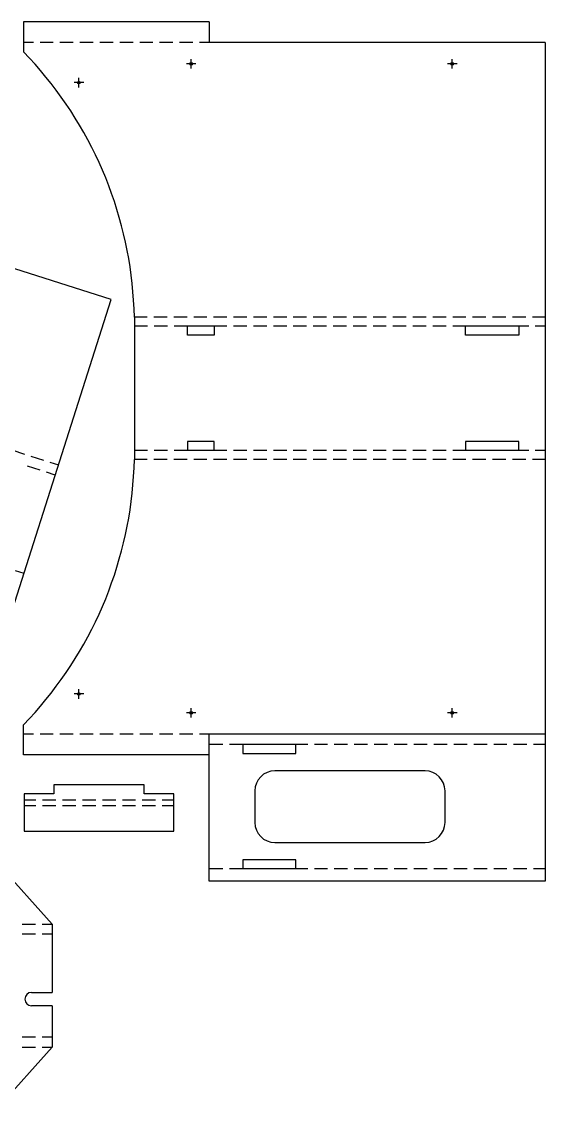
# Model space of a CAD drawing. Header units: millimetres. Extents: x -488 to 486, y -339 to 342.
# Drawn here: x 236 to 486, y -191 to 328 of the extents above; entities that cross this region are included whole.
import ezdxf

# ---------------------------------------------------------------- set-up
doc = ezdxf.new("R2010")
doc.units = ezdxf.units.MM
doc.header["$MEASUREMENT"] = 0
doc.layers.add('Layer 1', color=7, linetype='Continuous')

msp = doc.modelspace()

# ---------------------------------------------------------------- linework, layer by layer
at = {"layer": 'Layer 1', "lineweight": 30}
for points in [[(325.4009, 328.0697), (325.4009, 328.0697), (236.6914, 328.0697), (236.6914, 328.0697)], [(236.6914, 328.0697), (236.6914, 328.0697), (236.6914, 313.6128), (236.6914, 313.6128)], [(325.4009, 328.0697), (325.4009, 328.0697), (325.4009, 318.079), (325.4009, 318.079)], [(486.0559, 318.079), (486.0559, 318.079), (325.4009, 318.079), (325.4009, 318.079)], [(486.0559, 318.079), (486.0559, 318.079), (486.0559, -82.6272), (486.0559, -82.6272)], [(289.6081, 186.9092), (289.6081, 186.9092), (289.6081, 118.816), (289.6081, 118.816)], [(327.7081, 182.6123), (327.7081, 182.6123), (315.0081, 182.6123), (315.0081, 182.6123)], [(327.7081, 182.6123), (327.7081, 182.6123), (327.7081, 178.252), (327.7081, 178.252)], [(473.3559, 182.6123), (473.3559, 182.6123), (447.9348, 182.6123), (447.9348, 182.6123)], [(447.9348, 178.252), (447.9348, 178.252), (447.9348, 182.6123), (447.9348, 182.6123)], [(327.7081, 123.1128), (327.7081, 123.1128), (327.7081, 127.452), (327.7081, 127.452)], [(473.3559, 127.452), (473.3559, 127.452), (447.9348, 127.452), (447.9348, 127.452)], [(447.9348, 127.452), (447.9348, 127.452), (447.9348, 123.1128), (447.9348, 123.1128)], [(473.3559, 123.1128), (473.3559, 123.1128), (473.3559, 127.452), (473.3559, 127.452)], [(327.7081, 123.1128), (327.7081, 123.1128), (315.0081, 123.1128), (315.0081, 123.1128)], [(473.3559, 123.1128), (473.3559, 123.1128), (447.9348, 123.1128), (447.9348, 123.1128)], [(236.6914, -22.3657), (236.6914, -22.3657), (236.6914, -7.8877), (236.6914, -7.8877)], [(325.4009, -82.6272), (325.4009, -82.6272), (325.4009, -12.3538), (325.4009, -12.3538)], [(366.8664, -17.3068), (366.8664, -17.3068), (341.4664, -17.3068), (341.4664, -17.3068)], [(341.4664, -17.3068), (341.4664, -17.3068), (341.4664, -21.646), (341.4664, -21.646)], [(366.8664, -21.646), (366.8664, -21.646), (366.8664, -17.3068), (366.8664, -17.3068)], [(325.4009, -22.3657), (325.4009, -22.3657), (236.6914, -22.3657), (236.6914, -22.3657)], [(341.4664, -21.646), (341.4664, -21.646), (366.8664, -21.646), (366.8664, -21.646)], [(356.7382, -29.9857), (351.4718, -29.9857), (347.2026, -34.2549), (347.2026, -39.5213)], [(428.6096, -30.0068), (428.6096, -30.0068), (356.7488, -30.0068), (356.7488, -30.0068)], [(438.1346, -39.5213), (438.1346, -34.2549), (433.8654, -29.9857), (428.599, -29.9857)], [(347.2238, -39.5318), (347.2238, -39.5318), (347.2238, -54.6448), (347.2238, -54.6448)], [(438.1346, -54.6448), (438.1346, -54.6448), (438.1346, -39.5318), (438.1346, -39.5318)], [(347.2026, -54.6343), (347.2026, -59.9006), (351.4718, -64.1698), (356.7382, -64.1698)], [(428.599, -64.1698), (433.8654, -64.1698), (438.1346, -59.9006), (438.1346, -54.6343)], [(356.7488, -64.1698), (356.7488, -64.1698), (428.6096, -64.1698), (428.6096, -64.1698)], [(341.4664, -72.446), (341.4664, -72.446), (341.4664, -76.8063), (341.4664, -76.8063)], [(250.256, -103.3061), (250.256, -103.3061), (224.5596, -74.5617), (224.5596, -74.5617)], [(366.8664, -76.8063), (366.8664, -76.8063), (341.4664, -76.8063), (341.4664, -76.8063)], [(486.0559, -82.6272), (486.0559, -82.6272), (325.4009, -82.6272), (325.4009, -82.6272)], [(250.256, -103.3061), (250.256, -103.3061), (250.256, -135.8816), (250.256, -135.8816)], [(240.4346, -135.8816), (240.4346, -135.8816), (250.256, -135.8816), (250.256, -135.8816)], [(250.256, -142.2316), (250.256, -142.2316), (240.4346, -142.2316), (240.4346, -142.2316)], [(250.256, -142.2316), (250.256, -142.2316), (250.256, -161.9801), (250.256, -161.9801)]]:
    msp.add_open_spline(points, degree=3, dxfattribs=at)
at = {"layer": 'Layer 1', "color": 5, "lineweight": 30}
for points in [[(241.3481, 318.079), (241.3481, 318.079), (236.6914, 318.079), (236.6914, 318.079)], [(250.8731, 318.079), (250.8731, 318.079), (244.5231, 318.079), (244.5231, 318.079)], [(260.3981, 318.079), (260.3981, 318.079), (254.0481, 318.079), (254.0481, 318.079)], [(269.9231, 318.079), (269.9231, 318.079), (263.5731, 318.079), (263.5731, 318.079)], [(279.4481, 318.079), (279.4481, 318.079), (273.0981, 318.079), (273.0981, 318.079)], [(288.9731, 318.079), (288.9731, 318.079), (282.6231, 318.079), (282.6231, 318.079)], [(298.4981, 318.079), (298.4981, 318.079), (292.1481, 318.079), (292.1481, 318.079)], [(308.0231, 318.079), (308.0231, 318.079), (301.6731, 318.079), (301.6731, 318.079)], [(317.5693, 318.079), (317.5693, 318.079), (311.1981, 318.079), (311.1981, 318.079)], [(325.4009, 318.079), (325.4009, 318.079), (320.7443, 318.079), (320.7443, 318.079)], [(295.7464, 186.9092), (295.7464, 186.9092), (289.6081, 186.9092), (289.6081, 186.9092)], [(305.2714, 186.9092), (305.2714, 186.9092), (298.9214, 186.9092), (298.9214, 186.9092)], [(314.7964, 186.9092), (314.7964, 186.9092), (308.4464, 186.9092), (308.4464, 186.9092)], [(324.3214, 186.9092), (324.3214, 186.9092), (317.9714, 186.9092), (317.9714, 186.9092)], [(333.8464, 186.9092), (333.8464, 186.9092), (327.4964, 186.9092), (327.4964, 186.9092)], [(343.3714, 186.9092), (343.3714, 186.9092), (337.0214, 186.9092), (337.0214, 186.9092)], [(352.8964, 186.9092), (352.8964, 186.9092), (346.5464, 186.9092), (346.5464, 186.9092)], [(362.4214, 186.9092), (362.4214, 186.9092), (356.0714, 186.9092), (356.0714, 186.9092)], [(371.9464, 186.9092), (371.9464, 186.9092), (365.5964, 186.9092), (365.5964, 186.9092)], [(381.4714, 186.9092), (381.4714, 186.9092), (375.1214, 186.9092), (375.1214, 186.9092)], [(390.9964, 186.9092), (390.9964, 186.9092), (384.6464, 186.9092), (384.6464, 186.9092)], [(400.5214, 186.9092), (400.5214, 186.9092), (394.1714, 186.9092), (394.1714, 186.9092)], [(410.0464, 186.9092), (410.0464, 186.9092), (403.6964, 186.9092), (403.6964, 186.9092)], [(419.5714, 186.9092), (419.5714, 186.9092), (413.2214, 186.9092), (413.2214, 186.9092)], [(429.0964, 186.9092), (429.0964, 186.9092), (422.7464, 186.9092), (422.7464, 186.9092)], [(438.6214, 186.9092), (438.6214, 186.9092), (432.2714, 186.9092), (432.2714, 186.9092)], [(448.1464, 186.9092), (448.1464, 186.9092), (441.7964, 186.9092), (441.7964, 186.9092)], [(457.6714, 186.9092), (457.6714, 186.9092), (451.3214, 186.9092), (451.3214, 186.9092)], [(467.1964, 186.9092), (467.1964, 186.9092), (460.8464, 186.9092), (460.8464, 186.9092)], [(476.7214, 186.9092), (476.7214, 186.9092), (470.3714, 186.9092), (470.3714, 186.9092)], [(486.0559, 186.9092), (486.0559, 186.9092), (479.8964, 186.9092), (479.8964, 186.9092)], [(295.9581, 182.6123), (295.9581, 182.6123), (289.6081, 182.6123), (289.6081, 182.6123)], [(305.4831, 182.6123), (305.4831, 182.6123), (299.1331, 182.6123), (299.1331, 182.6123)], [(315.0081, 182.6123), (315.0081, 182.6123), (308.6581, 182.6123), (308.6581, 182.6123)], [(333.8464, 182.6123), (333.8464, 182.6123), (327.7081, 182.6123), (327.7081, 182.6123)], [(343.3714, 182.6123), (343.3714, 182.6123), (337.0214, 182.6123), (337.0214, 182.6123)], [(352.8964, 182.6123), (352.8964, 182.6123), (346.5464, 182.6123), (346.5464, 182.6123)], [(362.4214, 182.6123), (362.4214, 182.6123), (356.0714, 182.6123), (356.0714, 182.6123)], [(371.9464, 182.6123), (371.9464, 182.6123), (365.5964, 182.6123), (365.5964, 182.6123)], [(381.4714, 182.6123), (381.4714, 182.6123), (375.1214, 182.6123), (375.1214, 182.6123)], [(390.9964, 182.6123), (390.9964, 182.6123), (384.6464, 182.6123), (384.6464, 182.6123)], [(400.5214, 182.6123), (400.5214, 182.6123), (394.1714, 182.6123), (394.1714, 182.6123)], [(410.0464, 182.6123), (410.0464, 182.6123), (403.6964, 182.6123), (403.6964, 182.6123)], [(419.5714, 182.6123), (419.5714, 182.6123), (413.2214, 182.6123), (413.2214, 182.6123)], [(429.0964, 182.6123), (429.0964, 182.6123), (422.7464, 182.6123), (422.7464, 182.6123)], [(438.6214, 182.6123), (438.6214, 182.6123), (432.2714, 182.6123), (432.2714, 182.6123)], [(447.9348, 182.6123), (447.9348, 182.6123), (441.7964, 182.6123), (441.7964, 182.6123)], [(478.1184, 182.6123), (478.1184, 182.6123), (473.3559, 182.6123), (473.3559, 182.6123)], [(486.0559, 182.6123), (486.0559, 182.6123), (481.2934, 182.6123), (481.2934, 182.6123)], [(231.046, 123.3966), (231.046, 123.3966), (237.0961, 121.468), (237.0961, 121.468)], [(240.1211, 120.5037), (240.1211, 120.5037), (246.1712, 118.5751), (246.1712, 118.5751)], [(295.9581, 123.1128), (295.9581, 123.1128), (289.6081, 123.1128), (289.6081, 123.1128)], [(305.4831, 123.1128), (305.4831, 123.1128), (299.1331, 123.1128), (299.1331, 123.1128)], [(315.0081, 123.1128), (315.0081, 123.1128), (308.6581, 123.1128), (308.6581, 123.1128)], [(333.8464, 123.1128), (333.8464, 123.1128), (327.7081, 123.1128), (327.7081, 123.1128)], [(343.3714, 123.1128), (343.3714, 123.1128), (337.0214, 123.1128), (337.0214, 123.1128)], [(352.8964, 123.1128), (352.8964, 123.1128), (346.5464, 123.1128), (346.5464, 123.1128)], [(362.4214, 123.1128), (362.4214, 123.1128), (356.0714, 123.1128), (356.0714, 123.1128)], [(371.9464, 123.1128), (371.9464, 123.1128), (365.5964, 123.1128), (365.5964, 123.1128)], [(381.4714, 123.1128), (381.4714, 123.1128), (375.1214, 123.1128), (375.1214, 123.1128)], [(390.9964, 123.1128), (390.9964, 123.1128), (384.6464, 123.1128), (384.6464, 123.1128)], [(400.5214, 123.1128), (400.5214, 123.1128), (394.1714, 123.1128), (394.1714, 123.1128)], [(410.0464, 123.1128), (410.0464, 123.1128), (403.6964, 123.1128), (403.6964, 123.1128)], [(419.5714, 123.1128), (419.5714, 123.1128), (413.2214, 123.1128), (413.2214, 123.1128)], [(429.0964, 123.1128), (429.0964, 123.1128), (422.7464, 123.1128), (422.7464, 123.1128)], [(438.6214, 123.1128), (438.6214, 123.1128), (432.2714, 123.1128), (432.2714, 123.1128)], [(447.9348, 123.1128), (447.9348, 123.1128), (441.7964, 123.1128), (441.7964, 123.1128)], [(478.1184, 123.1128), (478.1184, 123.1128), (473.3559, 123.1128), (473.3559, 123.1128)], [(486.0559, 123.1128), (486.0559, 123.1128), (481.2934, 123.1128), (481.2934, 123.1128)], [(244.6154, 113.6947), (244.6154, 113.6947), (238.5654, 115.6233), (238.5654, 115.6233)], [(249.1962, 117.6109), (249.1962, 117.6109), (253.3303, 116.293), (253.3303, 116.293)], [(295.7464, 118.816), (295.7464, 118.816), (289.6081, 118.816), (289.6081, 118.816)], [(305.2714, 118.816), (305.2714, 118.816), (298.9214, 118.816), (298.9214, 118.816)], [(314.7964, 118.816), (314.7964, 118.816), (308.4464, 118.816), (308.4464, 118.816)], [(324.3214, 118.816), (324.3214, 118.816), (317.9714, 118.816), (317.9714, 118.816)], [(333.8464, 118.816), (333.8464, 118.816), (327.4964, 118.816), (327.4964, 118.816)], [(343.3714, 118.816), (343.3714, 118.816), (337.0214, 118.816), (337.0214, 118.816)], [(352.8964, 118.816), (352.8964, 118.816), (346.5464, 118.816), (346.5464, 118.816)], [(362.4214, 118.816), (362.4214, 118.816), (356.0714, 118.816), (356.0714, 118.816)], [(371.9464, 118.816), (371.9464, 118.816), (365.5964, 118.816), (365.5964, 118.816)], [(381.4714, 118.816), (381.4714, 118.816), (375.1214, 118.816), (375.1214, 118.816)], [(390.9964, 118.816), (390.9964, 118.816), (384.6464, 118.816), (384.6464, 118.816)], [(400.5214, 118.816), (400.5214, 118.816), (394.1714, 118.816), (394.1714, 118.816)], [(410.0464, 118.816), (410.0464, 118.816), (403.6964, 118.816), (403.6964, 118.816)], [(419.5714, 118.816), (419.5714, 118.816), (413.2214, 118.816), (413.2214, 118.816)], [(429.0964, 118.816), (429.0964, 118.816), (422.7464, 118.816), (422.7464, 118.816)], [(438.6214, 118.816), (438.6214, 118.816), (432.2714, 118.816), (432.2714, 118.816)], [(448.1464, 118.816), (448.1464, 118.816), (441.7964, 118.816), (441.7964, 118.816)], [(457.6714, 118.816), (457.6714, 118.816), (451.3214, 118.816), (451.3214, 118.816)], [(467.1964, 118.816), (467.1964, 118.816), (460.8464, 118.816), (460.8464, 118.816)], [(476.7214, 118.816), (476.7214, 118.816), (470.3714, 118.816), (470.3714, 118.816)], [(486.0559, 118.816), (486.0559, 118.816), (479.8964, 118.816), (479.8964, 118.816)], [(251.7746, 111.4126), (251.7746, 111.4126), (247.6405, 112.7304), (247.6405, 112.7304)], [(232.6747, 65.782), (232.6747, 65.782), (236.8088, 64.4642), (236.8088, 64.4642)], [(241.3481, -12.3538), (241.3481, -12.3538), (236.6914, -12.3538), (236.6914, -12.3538)], [(250.8731, -12.3538), (250.8731, -12.3538), (244.5231, -12.3538), (244.5231, -12.3538)], [(260.3981, -12.3538), (260.3981, -12.3538), (254.0481, -12.3538), (254.0481, -12.3538)], [(269.9231, -12.3538), (269.9231, -12.3538), (263.5731, -12.3538), (263.5731, -12.3538)], [(279.4481, -12.3538), (279.4481, -12.3538), (273.0981, -12.3538), (273.0981, -12.3538)], [(288.9731, -12.3538), (288.9731, -12.3538), (282.6231, -12.3538), (282.6231, -12.3538)], [(298.4981, -12.3538), (298.4981, -12.3538), (292.1481, -12.3538), (292.1481, -12.3538)], [(308.0231, -12.3538), (308.0231, -12.3538), (301.6731, -12.3538), (301.6731, -12.3538)], [(317.5693, -12.3538), (317.5693, -12.3538), (311.1981, -12.3538), (311.1981, -12.3538)], [(325.4009, -12.3538), (325.4009, -12.3538), (320.7443, -12.3538), (320.7443, -12.3538)], [(486.0559, -12.3538), (486.0559, -12.3538), (325.4009, -12.3538), (325.4009, -12.3538)], [(331.8568, -17.3068), (331.8568, -17.3068), (325.4009, -17.3068), (325.4009, -17.3068)], [(341.4664, -17.3068), (341.4664, -17.3068), (335.0318, -17.3068), (335.0318, -17.3068)], [(372.4756, -17.3068), (372.4756, -17.3068), (366.8664, -17.3068), (366.8664, -17.3068)], [(382.0006, -17.3068), (382.0006, -17.3068), (375.6506, -17.3068), (375.6506, -17.3068)], [(391.5256, -17.3068), (391.5256, -17.3068), (385.1756, -17.3068), (385.1756, -17.3068)], [(401.0506, -17.3068), (401.0506, -17.3068), (394.7006, -17.3068), (394.7006, -17.3068)], [(410.5756, -17.3068), (410.5756, -17.3068), (404.2256, -17.3068), (404.2256, -17.3068)], [(420.1006, -17.3068), (420.1006, -17.3068), (413.7506, -17.3068), (413.7506, -17.3068)], [(429.6256, -17.3068), (429.6256, -17.3068), (423.2756, -17.3068), (423.2756, -17.3068)], [(439.1506, -17.3068), (439.1506, -17.3068), (432.8006, -17.3068), (432.8006, -17.3068)], [(448.6756, -17.3068), (448.6756, -17.3068), (442.3256, -17.3068), (442.3256, -17.3068)], [(458.2006, -17.3068), (458.2006, -17.3068), (451.8506, -17.3068), (451.8506, -17.3068)], [(467.7256, -17.3068), (467.7256, -17.3068), (461.3756, -17.3068), (461.3756, -17.3068)], [(477.2506, -17.3068), (477.2506, -17.3068), (470.9006, -17.3068), (470.9006, -17.3068)], [(486.0559, -17.3068), (486.0559, -17.3068), (480.4256, -17.3068), (480.4256, -17.3068)], [(242.5853, -43.9295), (242.5853, -43.9295), (236.955, -43.9295), (236.955, -43.9295)], [(236.955, -46.4483), (236.955, -46.4483), (242.5853, -46.4483), (242.5853, -46.4483)], [(252.1103, -43.9295), (252.1103, -43.9295), (245.7603, -43.9295), (245.7603, -43.9295)], [(245.7603, -46.4483), (245.7603, -46.4483), (252.1103, -46.4483), (252.1103, -46.4483)], [(261.6353, -43.9295), (261.6353, -43.9295), (255.2853, -43.9295), (255.2853, -43.9295)], [(255.2853, -46.4483), (255.2853, -46.4483), (261.6353, -46.4483), (261.6353, -46.4483)], [(271.1603, -43.9295), (271.1603, -43.9295), (264.8103, -43.9295), (264.8103, -43.9295)], [(264.8103, -46.4483), (264.8103, -46.4483), (271.1603, -46.4483), (271.1603, -46.4483)], [(280.6853, -43.9295), (280.6853, -43.9295), (274.3353, -43.9295), (274.3353, -43.9295)], [(274.3353, -46.4483), (274.3353, -46.4483), (280.6853, -46.4483), (280.6853, -46.4483)], [(290.2103, -43.9295), (290.2103, -43.9295), (283.8603, -43.9295), (283.8603, -43.9295)], [(283.8603, -46.4483), (283.8603, -46.4483), (290.2103, -46.4483), (290.2103, -46.4483)], [(299.7353, -43.9295), (299.7353, -43.9295), (293.3853, -43.9295), (293.3853, -43.9295)], [(293.3853, -46.4483), (293.3853, -46.4483), (299.7353, -46.4483), (299.7353, -46.4483)], [(308.5195, -43.9295), (308.5195, -43.9295), (302.9103, -43.9295), (302.9103, -43.9295)], [(302.9103, -46.4483), (302.9103, -46.4483), (308.5195, -46.4483), (308.5195, -46.4483)], [(331.8568, -76.8063), (331.8568, -76.8063), (325.4009, -76.8063), (325.4009, -76.8063)], [(341.4664, -76.8063), (341.4664, -76.8063), (335.0318, -76.8063), (335.0318, -76.8063)], [(372.4756, -76.8063), (372.4756, -76.8063), (366.8664, -76.8063), (366.8664, -76.8063)], [(382.0006, -76.8063), (382.0006, -76.8063), (375.6506, -76.8063), (375.6506, -76.8063)], [(391.5256, -76.8063), (391.5256, -76.8063), (385.1756, -76.8063), (385.1756, -76.8063)], [(401.0506, -76.8063), (401.0506, -76.8063), (394.7006, -76.8063), (394.7006, -76.8063)], [(410.5756, -76.8063), (410.5756, -76.8063), (404.2256, -76.8063), (404.2256, -76.8063)], [(420.1006, -76.8063), (420.1006, -76.8063), (413.7506, -76.8063), (413.7506, -76.8063)], [(429.6256, -76.8063), (429.6256, -76.8063), (423.2756, -76.8063), (423.2756, -76.8063)], [(439.1506, -76.8063), (439.1506, -76.8063), (432.8006, -76.8063), (432.8006, -76.8063)], [(448.6756, -76.8063), (448.6756, -76.8063), (442.3256, -76.8063), (442.3256, -76.8063)], [(458.2006, -76.8063), (458.2006, -76.8063), (451.8506, -76.8063), (451.8506, -76.8063)], [(467.7256, -76.8063), (467.7256, -76.8063), (461.3756, -76.8063), (461.3756, -76.8063)], [(477.2506, -76.8063), (477.2506, -76.8063), (470.9006, -76.8063), (470.9006, -76.8063)], [(486.0559, -76.8063), (486.0559, -76.8063), (480.4256, -76.8063), (480.4256, -76.8063)], [(235.9685, -103.3061), (235.9685, -103.3061), (242.3185, -103.3061), (242.3185, -103.3061)], [(245.4935, -103.3061), (245.4935, -103.3061), (250.256, -103.3061), (250.256, -103.3061)], [(242.3185, -108.0051), (242.3185, -108.0051), (235.9685, -108.0051), (235.9685, -108.0051)], [(250.256, -108.0051), (250.256, -108.0051), (245.4935, -108.0051), (245.4935, -108.0051)], [(242.3185, -157.2811), (242.3185, -157.2811), (235.9685, -157.2811), (235.9685, -157.2811)], [(250.256, -157.2811), (250.256, -157.2811), (245.4935, -157.2811), (245.4935, -157.2811)], [(235.9685, -161.9801), (235.9685, -161.9801), (242.3185, -161.9801), (242.3185, -161.9801)], [(245.4935, -161.9801), (245.4935, -161.9801), (250.256, -161.9801), (250.256, -161.9801)]]:
    msp.add_open_spline(points, degree=3, dxfattribs=at)
at = {"layer": 'Layer 1', "lineweight": 30}
for points, knots in [([(289.6081, 186.9092), (289.6081, 186.9092), (289.4599, 190.9097), (289.4599, 190.9097), (289.4599, 190.9097), (289.2483, 194.9313), (289.2483, 194.9313), (289.2483, 194.9313), (288.9519, 198.9318), (288.9519, 198.9318), (288.9519, 198.9318), (288.5709, 202.9323), (288.5709, 202.9323), (288.5709, 202.9323), (288.0841, 206.9117), (288.0841, 206.9117), (288.0841, 206.9117), (287.5338, 210.891), (287.5338, 210.891), (287.5338, 210.891), (286.8988, 214.8492), (286.8988, 214.8492), (286.8988, 214.8492), (286.1579, 218.8073), (286.1579, 218.8073), (286.1579, 218.8073), (285.3536, 222.7443), (285.3536, 222.7443), (285.3536, 222.7443), (284.4646, 226.6602), (284.4646, 226.6602), (284.4646, 226.6602), (283.4909, 230.5548), (283.4909, 230.5548), (283.4909, 230.5548), (282.4114, 234.4283), (282.4114, 234.4283), (282.4114, 234.4283), (281.2684, 238.2807), (281.2684, 238.2807), (281.2684, 238.2807), (280.0408, 242.0907), (280.0408, 242.0907), (280.0408, 242.0907), (278.7496, 245.9007), (278.7496, 245.9007), (278.7496, 245.9007), (277.3526, 249.6683), (277.3526, 249.6683), (277.3526, 249.6683), (275.8921, 253.4148), (275.8921, 253.4148), (275.8921, 253.4148), (274.3469, 257.119), (274.3469, 257.119), (274.3469, 257.119), (272.7171, 260.7808), (272.7171, 260.7808), (272.7171, 260.7808), (271.0026, 264.4215), (271.0026, 264.4215), (271.0026, 264.4215), (269.2246, 268.0198), (269.2246, 268.0198), (269.2246, 268.0198), (267.3619, 271.5758), (267.3619, 271.5758), (267.3619, 271.5758), (265.4358, 275.0895), (265.4358, 275.0895), (265.4358, 275.0895), (263.4249, 278.582), (263.4249, 278.582), (263.4249, 278.582), (261.3506, 282.011), (261.3506, 282.011), (261.3506, 282.011), (259.1916, 285.3977), (259.1916, 285.3977), (259.1916, 285.3977), (256.9691, 288.742), (256.9691, 288.742), (256.9691, 288.742), (254.6619, 292.044), (254.6619, 292.044), (254.6619, 292.044), (252.2913, 295.2825), (252.2913, 295.2825), (252.2913, 295.2825), (249.8571, 298.4787), (249.8571, 298.4787), (249.8571, 298.4787), (247.3594, 301.6113), (247.3594, 301.6113), (247.3594, 301.6113), (244.7771, 304.7017), (244.7771, 304.7017), (244.7771, 304.7017), (242.1524, 307.7285), (242.1524, 307.7285), (242.1524, 307.7285), (239.4431, 310.6918), (239.4431, 310.6918), (239.4431, 310.6918), (236.6914, 313.6128), (236.6914, 313.6128)], [0, 0, 0, 0, 0.02857143, 0.02857143, 0.02857143, 0.05714286, 0.05714286, 0.05714286, 0.08571429, 0.08571429, 0.08571429, 0.11428571, 0.11428571, 0.11428571, 0.14285714, 0.14285714, 0.14285714, 0.17142857, 0.17142857, 0.17142857, 0.2, 0.2, 0.2, 0.22857143, 0.22857143, 0.22857143, 0.25714286, 0.25714286, 0.25714286, 0.28571429, 0.28571429, 0.28571429, 0.31428571, 0.31428571, 0.31428571, 0.34285714, 0.34285714, 0.34285714, 0.37142857, 0.37142857, 0.37142857, 0.4, 0.4, 0.4, 0.42857143, 0.42857143, 0.42857143, 0.45714286, 0.45714286, 0.45714286, 0.48571429, 0.48571429, 0.48571429, 0.51428571, 0.51428571, 0.51428571, 0.54285714, 0.54285714, 0.54285714, 0.57142857, 0.57142857, 0.57142857, 0.6, 0.6, 0.6, 0.62857143, 0.62857143, 0.62857143, 0.65714286, 0.65714286, 0.65714286, 0.68571429, 0.68571429, 0.68571429, 0.71428571, 0.71428571, 0.71428571, 0.74285714, 0.74285714, 0.74285714, 0.77142857, 0.77142857, 0.77142857, 0.8, 0.8, 0.8, 0.82857143, 0.82857143, 0.82857143, 0.85714286, 0.85714286, 0.85714286, 0.88571429, 0.88571429, 0.88571429, 0.91428571, 0.91428571, 0.91428571, 0.94285714, 0.94285714, 0.94285714, 0.97142857, 0.97142857, 0.97142857, 1, 1, 1, 1]), ([(316.7332, 308.6175), (316.3766, 308.6175), (316.0876, 308.3285), (316.0876, 307.9719), (316.0876, 307.6154), (316.3766, 307.3263), (316.7332, 307.3263), (317.0897, 307.3263), (317.3788, 307.6154), (317.3788, 307.9719), (317.3788, 308.3285), (317.0897, 308.6175), (316.7332, 308.6175)], [0, 0, 0, 0, 0.25, 0.25, 0.25, 0.5, 0.5, 0.5, 0.75, 0.75, 0.75, 1, 1, 1, 1]), ([(441.5742, 308.6175), (441.2176, 308.6175), (440.9286, 308.3285), (440.9286, 307.9719), (440.9286, 307.6154), (441.2176, 307.3263), (441.5742, 307.3263), (441.9307, 307.3263), (442.2198, 307.6154), (442.2198, 307.9719), (442.2198, 308.3285), (441.9307, 308.6175), (441.5742, 308.6175)], [0, 0, 0, 0, 0.25, 0.25, 0.25, 0.5, 0.5, 0.5, 0.75, 0.75, 0.75, 1, 1, 1, 1]), ([(263.0969, 299.6005), (262.7403, 299.6005), (262.4513, 299.3115), (262.4513, 298.9549), (262.4513, 298.5984), (262.7403, 298.3093), (263.0969, 298.3093), (263.4534, 298.3093), (263.7424, 298.5984), (263.7424, 298.9549), (263.7424, 299.3115), (263.4534, 299.6005), (263.0969, 299.6005)], [0, 0, 0, 0, 0.25, 0.25, 0.25, 0.5, 0.5, 0.5, 0.75, 0.75, 0.75, 1, 1, 1, 1]), ([(210.0787, -19.3895), (210.0787, -19.3895), (153.3898, -1.3187), (153.3898, -1.3187), (153.3898, -1.3187), (221.8222, 213.3572), (221.8222, 213.3572), (221.8222, 213.3572), (278.5111, 195.2864), (278.5111, 195.2864), (278.5111, 195.2864), (210.0787, -19.3895), (210.0787, -19.3895)], [0, 0, 0, 0, 0.25, 0.25, 0.25, 0.5, 0.5, 0.5, 0.75, 0.75, 0.75, 1, 1, 1, 1]), ([(327.7081, 178.252), (327.7081, 178.252), (315.0081, 178.252), (315.0081, 178.252), (315.0081, 178.252), (315.0081, 182.6123), (315.0081, 182.6123)], [0, 0, 0, 0, 0.5, 0.5, 0.5, 1, 1, 1, 1]), ([(473.3559, 182.6123), (473.3559, 182.6123), (473.3559, 178.252), (473.3559, 178.252), (473.3559, 178.252), (447.9348, 178.252), (447.9348, 178.252)], [0, 0, 0, 0, 0.5, 0.5, 0.5, 1, 1, 1, 1]), ([(327.7081, 127.452), (327.7081, 127.452), (315.0081, 127.452), (315.0081, 127.452), (315.0081, 127.452), (315.0081, 123.1128), (315.0081, 123.1128)], [0, 0, 0, 0, 0.5, 0.5, 0.5, 1, 1, 1, 1]), ([(236.6914, -7.8877), (236.6914, -7.8877), (239.4431, -4.9878), (239.4431, -4.9878), (239.4431, -4.9878), (242.1524, -2.0033), (242.1524, -2.0033), (242.1524, -2.0033), (244.7771, 1.0235), (244.7771, 1.0235), (244.7771, 1.0235), (247.3594, 4.1138), (247.3594, 4.1138), (247.3594, 4.1138), (249.8571, 7.2465), (249.8571, 7.2465), (249.8571, 7.2465), (252.2913, 10.4427), (252.2913, 10.4427), (252.2913, 10.4427), (254.6619, 13.6812), (254.6619, 13.6812), (254.6619, 13.6812), (256.9691, 16.9832), (256.9691, 16.9832), (256.9691, 16.9832), (259.1916, 20.3275), (259.1916, 20.3275), (259.1916, 20.3275), (261.3506, 23.7142), (261.3506, 23.7142), (261.3506, 23.7142), (263.4249, 27.1432), (263.4249, 27.1432), (263.4249, 27.1432), (265.4358, 30.6145), (265.4358, 30.6145), (265.4358, 30.6145), (267.3619, 34.1493), (267.3619, 34.1493), (267.3619, 34.1493), (269.2246, 37.7053), (269.2246, 37.7053), (269.2246, 37.7053), (271.0026, 41.3037), (271.0026, 41.3037), (271.0026, 41.3037), (272.7171, 44.9443), (272.7171, 44.9443), (272.7171, 44.9443), (274.3469, 48.6062), (274.3469, 48.6062), (274.3469, 48.6062), (275.8921, 52.3103), (275.8921, 52.3103), (275.8921, 52.3103), (277.3526, 56.0568), (277.3526, 56.0568), (277.3526, 56.0568), (278.7496, 59.8245), (278.7496, 59.8245), (278.7496, 59.8245), (280.0408, 63.6133), (280.0408, 63.6133), (280.0408, 63.6133), (281.2684, 67.4445), (281.2684, 67.4445), (281.2684, 67.4445), (282.4114, 71.2968), (282.4114, 71.2968), (282.4114, 71.2968), (283.4909, 75.1703), (283.4909, 75.1703), (283.4909, 75.1703), (284.4646, 79.065), (284.4646, 79.065), (284.4646, 79.065), (285.3536, 82.9808), (285.3536, 82.9808), (285.3536, 82.9808), (286.1579, 86.9178), (286.1579, 86.9178), (286.1579, 86.9178), (286.8988, 90.8548), (286.8988, 90.8548), (286.8988, 90.8548), (287.5338, 94.813), (287.5338, 94.813), (287.5338, 94.813), (288.0841, 98.7923), (288.0841, 98.7923), (288.0841, 98.7923), (288.5709, 102.7928), (288.5709, 102.7928), (288.5709, 102.7928), (288.9519, 106.7933), (288.9519, 106.7933), (288.9519, 106.7933), (289.2483, 110.7938), (289.2483, 110.7938), (289.2483, 110.7938), (289.4599, 114.7943), (289.4599, 114.7943), (289.4599, 114.7943), (289.6081, 118.816), (289.6081, 118.816)], [0, 0, 0, 0, 0.02857143, 0.02857143, 0.02857143, 0.05714286, 0.05714286, 0.05714286, 0.08571429, 0.08571429, 0.08571429, 0.11428571, 0.11428571, 0.11428571, 0.14285714, 0.14285714, 0.14285714, 0.17142857, 0.17142857, 0.17142857, 0.2, 0.2, 0.2, 0.22857143, 0.22857143, 0.22857143, 0.25714286, 0.25714286, 0.25714286, 0.28571429, 0.28571429, 0.28571429, 0.31428571, 0.31428571, 0.31428571, 0.34285714, 0.34285714, 0.34285714, 0.37142857, 0.37142857, 0.37142857, 0.4, 0.4, 0.4, 0.42857143, 0.42857143, 0.42857143, 0.45714286, 0.45714286, 0.45714286, 0.48571429, 0.48571429, 0.48571429, 0.51428571, 0.51428571, 0.51428571, 0.54285714, 0.54285714, 0.54285714, 0.57142857, 0.57142857, 0.57142857, 0.6, 0.6, 0.6, 0.62857143, 0.62857143, 0.62857143, 0.65714286, 0.65714286, 0.65714286, 0.68571429, 0.68571429, 0.68571429, 0.71428571, 0.71428571, 0.71428571, 0.74285714, 0.74285714, 0.74285714, 0.77142857, 0.77142857, 0.77142857, 0.8, 0.8, 0.8, 0.82857143, 0.82857143, 0.82857143, 0.85714286, 0.85714286, 0.85714286, 0.88571429, 0.88571429, 0.88571429, 0.91428571, 0.91428571, 0.91428571, 0.94285714, 0.94285714, 0.94285714, 0.97142857, 0.97142857, 0.97142857, 1, 1, 1, 1]), ([(263.0969, 7.437), (262.7403, 7.437), (262.4513, 7.148), (262.4513, 6.7914), (262.4513, 6.4349), (262.7403, 6.1458), (263.0969, 6.1458), (263.4534, 6.1458), (263.7424, 6.4349), (263.7424, 6.7914), (263.7424, 7.148), (263.4534, 7.437), (263.0969, 7.437)], [0, 0, 0, 0, 0.25, 0.25, 0.25, 0.5, 0.5, 0.5, 0.75, 0.75, 0.75, 1, 1, 1, 1]), ([(316.7332, -1.58), (316.3766, -1.58), (316.0876, -1.869), (316.0876, -2.2256), (316.0876, -2.5821), (316.3766, -2.8712), (316.7332, -2.8712), (317.0897, -2.8712), (317.3788, -2.5821), (317.3788, -2.2256), (317.3788, -1.869), (317.0897, -1.58), (316.7332, -1.58)], [0, 0, 0, 0, 0.25, 0.25, 0.25, 0.5, 0.5, 0.5, 0.75, 0.75, 0.75, 1, 1, 1, 1]), ([(441.5742, -1.58), (441.2176, -1.58), (440.9286, -1.869), (440.9286, -2.2256), (440.9286, -2.5821), (441.2176, -2.8712), (441.5742, -2.8712), (441.9307, -2.8712), (442.2198, -2.5821), (442.2198, -2.2256), (442.2198, -1.869), (441.9307, -1.58), (441.5742, -1.58)], [0, 0, 0, 0, 0.25, 0.25, 0.25, 0.5, 0.5, 0.5, 0.75, 0.75, 0.75, 1, 1, 1, 1]), ([(251.0731, -36.6905), (251.0731, -36.6905), (294.3378, -36.6905), (294.3378, -36.6905), (294.3378, -36.6905), (294.3378, -40.9873), (294.3378, -40.9873), (294.3378, -40.9873), (308.5195, -40.9873), (308.5195, -40.9873), (308.5195, -40.9873), (308.5195, -58.7885), (308.5195, -58.7885), (308.5195, -58.7885), (236.955, -58.7885), (236.955, -58.7885), (236.955, -58.7885), (236.955, -40.9873), (236.955, -40.9873), (236.955, -40.9873), (251.0731, -40.9873), (251.0731, -40.9873), (251.0731, -40.9873), (251.0731, -36.6905), (251.0731, -36.6905)], [0, 0, 0, 0, 0.125, 0.125, 0.125, 0.25, 0.25, 0.25, 0.375, 0.375, 0.375, 0.5, 0.5, 0.5, 0.625, 0.625, 0.625, 0.75, 0.75, 0.75, 0.875, 0.875, 0.875, 1, 1, 1, 1]), ([(366.8664, -76.8063), (366.8664, -76.8063), (366.8664, -72.446), (366.8664, -72.446), (366.8664, -72.446), (341.4664, -72.446), (341.4664, -72.446)], [0, 0, 0, 0, 0.5, 0.5, 0.5, 1, 1, 1, 1]), ([(-486.3652, -74.5617), (-486.3652, -74.5617), (-486.3652, -190.7456), (-486.3652, -190.7456), (-486.3652, -190.7456), (224.5596, -190.7456), (224.5596, -190.7456), (224.5596, -190.7456), (250.256, -161.9801), (250.256, -161.9801)], [0, 0, 0, 0, 0.33333333, 0.33333333, 0.33333333, 0.66666667, 0.66666667, 0.66666667, 1, 1, 1, 1]), ([(240.4452, -135.8604), (238.6859, -135.8604), (237.2596, -137.2866), (237.2596, -139.046), (237.2596, -140.8053), (238.6859, -142.2316), (240.4452, -142.2316)], [0, 0, 0, 0, 0.5, 0.5, 0.5, 1, 1, 1, 1])]:
    msp.add_open_spline(points, degree=3, knots=knots, dxfattribs=at)
at = {"layer": 'Layer 1', "color": 144, "lineweight": 25}
for points in [[(319.0298, 307.9613), (319.0298, 307.9613), (314.4578, 307.9613), (314.4578, 307.9613)], [(316.7438, 305.6753), (316.7438, 305.6753), (316.7438, 310.2473), (316.7438, 310.2473)], [(443.8708, 307.9613), (443.8708, 307.9613), (439.2988, 307.9613), (439.2988, 307.9613)], [(441.5848, 305.6753), (441.5848, 305.6753), (441.5848, 310.2473), (441.5848, 310.2473)], [(263.1074, 296.6583), (263.1074, 296.6583), (263.1074, 301.2303), (263.1074, 301.2303)], [(265.3934, 298.9443), (265.3934, 298.9443), (260.8214, 298.9443), (260.8214, 298.9443)], [(265.3934, 6.7808), (265.3934, 6.7808), (260.8214, 6.7808), (260.8214, 6.7808)], [(263.1074, 4.4948), (263.1074, 4.4948), (263.1074, 9.0668), (263.1074, 9.0668)], [(316.7438, -4.5222), (316.7438, -4.5222), (316.7438, 0.0498), (316.7438, 0.0498)], [(441.5848, -4.5222), (441.5848, -4.5222), (441.5848, 0.0498), (441.5848, 0.0498)], [(319.0298, -2.2362), (319.0298, -2.2362), (314.4578, -2.2362), (314.4578, -2.2362)], [(443.8708, -2.2362), (443.8708, -2.2362), (439.2988, -2.2362), (439.2988, -2.2362)]]:
    msp.add_open_spline(points, degree=3, dxfattribs=at)

doc.saveas('drawing.dxf')
